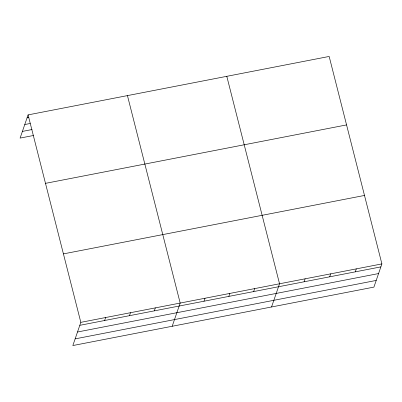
<?xml version="1.0" encoding="UTF-8"?>
<svg xmlns="http://www.w3.org/2000/svg" width="402" height="402" viewBox="0 0 402 402"><rect width="100%" height="100%" fill="white"/><g stroke="black" fill="none" stroke-linecap="round" stroke-linejoin="round"><path stroke-width="0.6" d="M28.09 114.892L80.827 322.349L72.837 345.549L373.91 287.108L381.9 263.908L329.163 56.451L28.09 114.892L20.1 138.092L33.426 135.504M104.641 320.5L105.666 317.53M129.479 315.681L130.504 312.706M154.318 310.862L155.343 307.887M172.192 326.263L180.181 303.063L127.444 95.606M203.995 301.219L205.02 298.244M228.833 296.395L229.859 293.42M253.672 291.576L254.697 288.601M271.546 306.982L279.536 283.777L226.798 76.32M304.103 281.787L305.128 278.812M329.695 276.817L330.715 273.842M355.283 271.852L356.308 268.878M27.065 117.861L28.884 117.51M24.768 124.54L30.22 123.479M22.396 131.414L32.09 129.534M45.491 183.352L346.564 124.911M63.421 253.888L364.498 195.447M80.827 322.349L381.9 263.908M79.802 325.324L380.875 266.883M77.506 331.997L378.578 273.561M75.134 338.876L376.212 280.435"/></g></svg>
